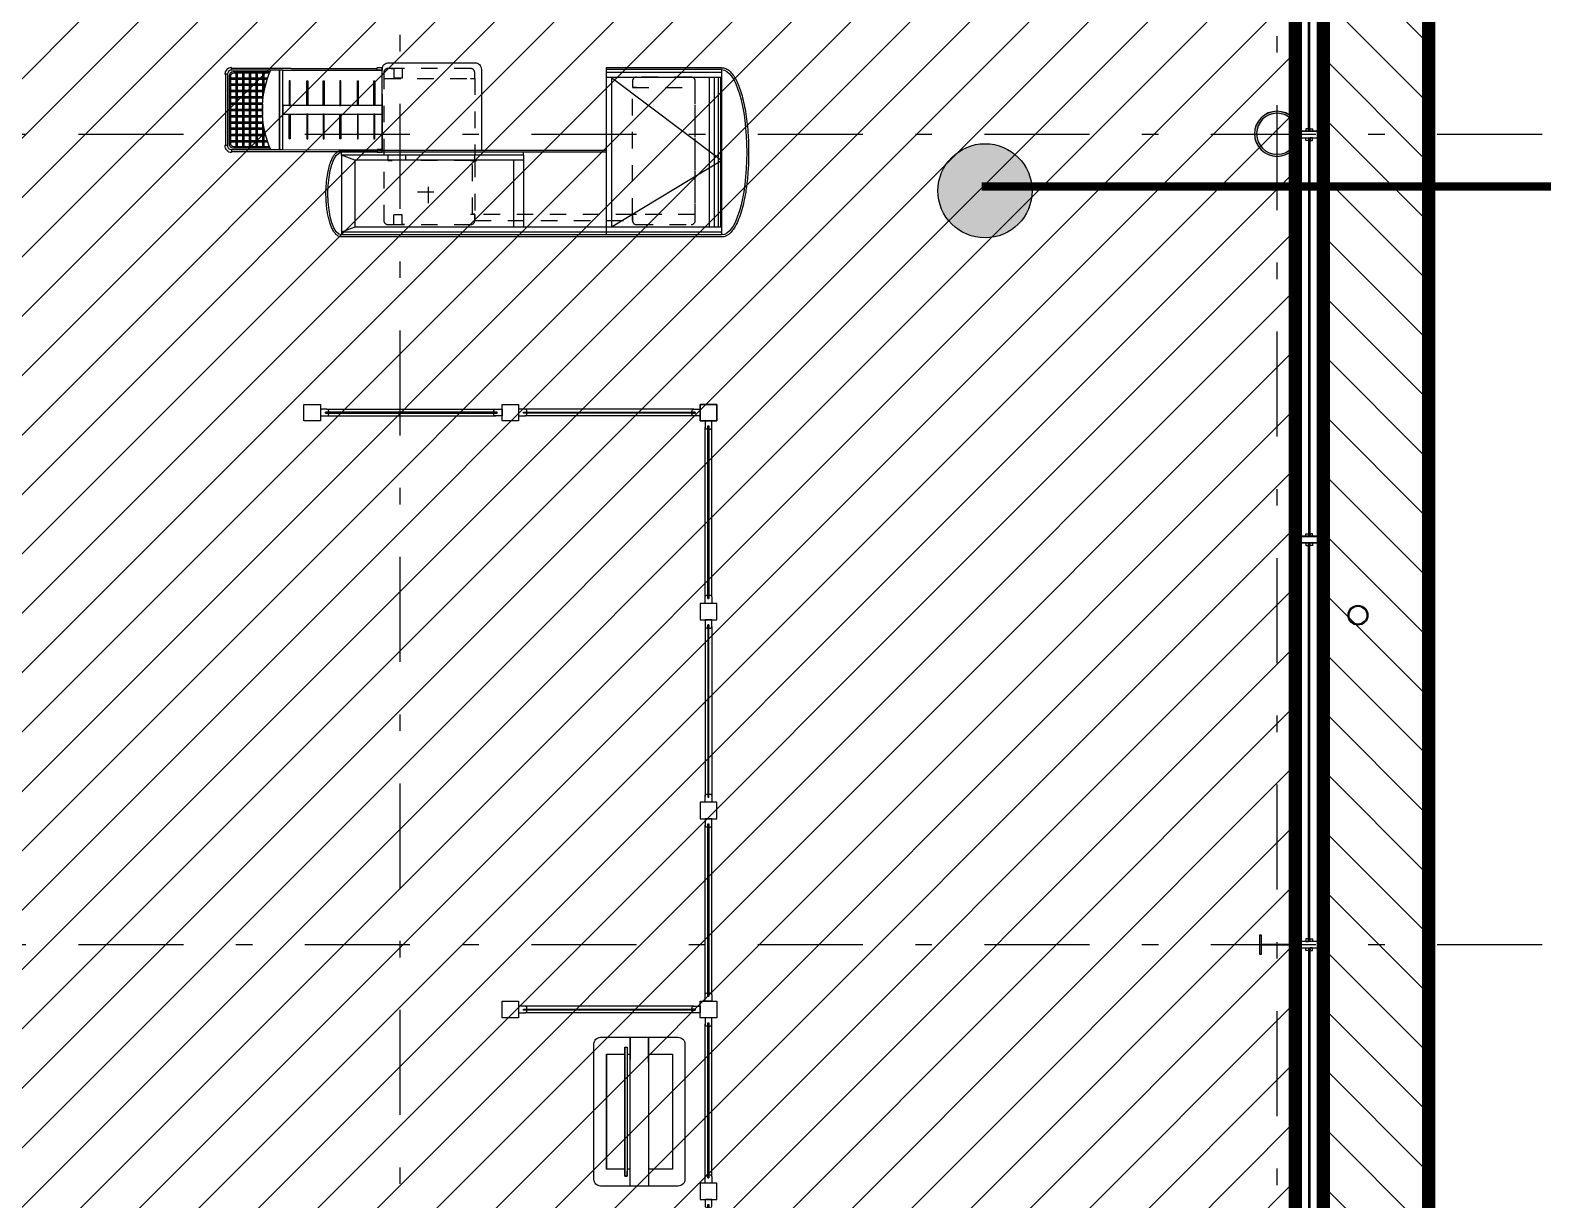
# Model space of a CAD drawing. Header units: millimetres. Extents: x -77 to 207, y -160 to 187.
# Drawn here: x -7.54 to 1.61, y 8.26 to 15.33 of the extents above; entities that cross this region are included whole.
import ezdxf
from ezdxf.xclip import XClip

# ---------------------------------------------------------------- set-up
doc = ezdxf.new("R2010")
doc.units = ezdxf.units.MM
doc.header["$LTSCALE"] = 0.1
for name, pattern in [('X REF - ANELO INST bind$0$X REF - ANELO EXT$0$DASHED', [0.75, 0.5, -0.25]), ('X REF - ANELO INST bind$0$X REF - ANELO$0$ACAD_ISO02W100', [15, 12, -3]), ('X REF - ANELO INST bind$0$X REF - ANELO$0$CENTER', [2, 1.25, -0.25, 0.25, -0.25]), ('X REF - ANELO INST bind$0$X REF - ANELO$0$DASHDOT2', [12.7, 6.35, -3.175, 0, -3.175]), ('X REF - ANELO INST bind$0$X REF - ANELO$0$DASHED', [0.75, 0.5, -0.25])]:
    doc.linetypes.add(name, pattern=pattern)
for name, color, linetype in [('C01 Foil blanco', 30, 'Continuous'), ('C08 CH trapezoidal', 148, 'Continuous'), ('X REF - ANELO INST bind$0$X REF - ANELO EXT$0$MET-COLUMNA METALICA', 7, 'Continuous'), ('X REF - ANELO INST bind$0$X REF - ANELO EXT$0$PROY-MEDIASOMBRA', 8, 'X REF - ANELO INST bind$0$X REF - ANELO EXT$0$DASHED'), ('X REF - ANELO INST bind$0$X REF - ANELO$0$A-VISTAS', 8, 'Continuous'), ('X REF - ANELO INST bind$0$X REF - ANELO$0$C-ALUMINIO', 8, 'Continuous'), ('X REF - ANELO INST bind$0$X REF - ANELO$0$C-METALICA', 8, 'Continuous'), ('X REF - ANELO INST bind$0$X REF - ANELO$0$E-CHECK OUT', 8, 'Continuous'), ('X REF - ANELO INST bind$0$X REF - ANELO$0$E-MOBILIARIO', 8, 'Continuous'), ('X REF - ANELO INST bind$0$X REF - ANELO$0$MET-COLUMNA METALICA', 7, 'Continuous'), ('X REF - ANELO INST bind$0$X REF - ANELO$0$MET-EJE CABRIADAS', 8, 'X REF - ANELO INST bind$0$X REF - ANELO$0$DASHDOT2'), ('X REF - ANELO INST bind$0$X REF - ANELO$0$PROY', 8, 'X REF - ANELO INST bind$0$X REF - ANELO$0$DASHED')]:
    doc.layers.add(name, color=color, linetype=linetype)

# ---------------------------------------------------------------- blocks, each defined once
blk = doc.blocks.new('X REF - ANELO INST bind$0$X REF - ANELO$0$A$C27BA56E8')
at = {"layer": 'X REF - ANELO INST bind$0$X REF - ANELO$0$E-CHECK OUT'}
for p, q in [((0, 162), (0, 2462)), ((12, 162), (12, 2462)), ((30, 2462), (12, 2462)), ((30, 162), (30, 2462)), ((494, 2462), (30, 2462)), ((60, 2382), (30, 2462)), ((60, 162), (60, 2382)), ((464, 2382), (60, 2382)), ((464, 2382), (494, 2462)), ((464, 1362), (464, 2382)), ((494, 1362), (494, 2462)), ((494, 2462), (512, 2462)), ((512, 862), (512, 2462)), ((524, 862), (524, 2462)), ((464, 1422), (60, 1422)), ((494, 1362), (60, 1362)), ((494, 1362), (512, 1362)), ((1024, 862), (12, 862)), ((964, 830), (60, 830)), ((462, 162), (60, 830)), ((964, 830), (462, 162)), ((964, 162), (964, 862)), ((994, 162), (994, 862)), ((1012, 162), (1012, 862)), ((1024, 162), (1024, 862)), ((60, 237), (964, 237)), ((60, 206.1), (964, 206.1)), ((12, 162), (1012, 162)), ((60, 182.5), (964, 182.5)), ((60, 167.7), (964, 167.7))]:
    blk.add_line(p, q, dxfattribs=at)
at = {"layer": 'X REF - ANELO INST bind$0$X REF - ANELO$0$E-CHECK OUT', "linetype": 'X REF - ANELO INST bind$0$X REF - ANELO$0$DASHED', "ltscale": 5}
for p, q in [((75, 2162), (75, 2147)), ((75, 2147), (134, 2147)), ((134, 2097), (134, 2147)), ((960, 2097), (960, 2147)), ((1019, 2147), (960, 2147)), ((1019, 2162), (1019, 2147)), ((75, 2082), (75, 2097)), ((75, 2097), (134, 2097)), ((462, 1682), (462, 2073)), ((462, 2073), (494, 2073)), ((1019, 2097), (960, 2097)), ((1019, 2082), (1019, 2097))]:
    blk.add_line(p, q, dxfattribs=at)
at = {"layer": 'X REF - ANELO INST bind$0$X REF - ANELO$0$E-CHECK OUT', "linetype": 'X REF - ANELO INST bind$0$X REF - ANELO$0$CENTER'}
for p, q in [((203.6, 1935.7), (340.7, 1935.7)), ((272.2, 2004.2), (272.2, 1867.1))]:
    blk.add_line(p, q, dxfattribs=at)
at = {"layer": 'X REF - ANELO INST bind$0$X REF - ANELO$0$E-CHECK OUT', "linetype": 'X REF - ANELO INST bind$0$X REF - ANELO$0$DASHED'}
blk.add_lwpolyline([(959, 1682), (959, 1657), (994, 1657, 0.414214), (1019, 1682), (1019, 2182, 0.414214), (994, 2207), (100, 2207, 0.414214), (75, 2182), (75, 1682, 0.414214), (100, 1657), (135, 1657), (135, 1682)], format="xyb", dxfattribs=at)
at = {"layer": 'X REF - ANELO INST bind$0$X REF - ANELO$0$E-CHECK OUT', "linetype": 'X REF - ANELO INST bind$0$X REF - ANELO$0$DASHED', "ltscale": 5}
for points in [[(959, 1657), (494, 1657), (494, 2205), (959, 2205)], [(135, 703), (135, 1657), (100, 1657), (100, 703)], [(138, 1657), (138, 1670), (461, 1670), (461, 1657)], [(135, 326), (135, 703), (905, 703), (905, 326)]]:
    blk.add_lwpolyline(points, close=True, dxfattribs=at)
at = {"layer": 'X REF - ANELO INST bind$0$X REF - ANELO$0$E-CHECK OUT'}
blk.add_lwpolyline([(1014, 1617), (524, 1617), (524, 2217), (1014, 2217, -0.414214), (1054, 2177), (1054, 1657, -0.414214)], format="xyb", close=True, dxfattribs=at)
at = {"layer": 'X REF - ANELO INST bind$0$X REF - ANELO$0$E-CHECK OUT', "linetype": 'X REF - ANELO INST bind$0$X REF - ANELO$0$DASHED', "ltscale": 5}
blk.add_lwpolyline([(462, 1682), (462, 1657), (494, 1657), (494, 2182), (462, 2182), (462, 2157)], dxfattribs=at)
blk.add_lwpolyline([(135, 678), (135, 703), (100, 703, 0.414214), (75, 678), (75, 348, 0.414214), (100, 323), (942, 323, 0.414214), (967, 348), (967, 678, 0.414214), (942, 703), (907, 703), (907, 678)], format="xyb", dxfattribs=at)
blk.add_circle((461, 1653.5), 3.5, dxfattribs=at)
at = {"layer": 'X REF - ANELO INST bind$0$X REF - ANELO$0$E-CHECK OUT', "extrusion": (0, 0, -1)}
for centre, major_axis, ratio in [((262, 2462), (250, 0), 0.332), ((512, 162), (-500, 0), 0.3)]:
    blk.add_ellipse(centre, major_axis=major_axis, ratio=ratio, start_param=3.141593, end_param=6.283185, dxfattribs=at)
at = {"layer": 'X REF - ANELO INST bind$0$X REF - ANELO$0$E-CHECK OUT'}
for points, knots in [([(0, 2462), (0, 2464.8), (0.3, 2467.6), (1.5, 2473.1), (2.3, 2475.8), (4.6, 2481), (5.9, 2483.6), (9.1, 2488.4), (10.9, 2490.8), (14.9, 2495.3), (17, 2497.5), (24.2, 2504), (29.8, 2508.1), (42.4, 2515.7), (49.4, 2519.4), (64.7, 2526.1), (73, 2529.3), (90.8, 2535.2), (100.3, 2537.9), (120.2, 2542.8), (130.7, 2545), (152.4, 2548.9), (163.7, 2550.5), (192.4, 2554), (210.1, 2555.4), (245.9, 2557), (264.1, 2557.2), (300.2, 2556.3), (318.1, 2555.1), (352.9, 2551.7), (369.7, 2549.3), (399, 2543.9), (411.7, 2541), (435.5, 2534.6), (446.6, 2530.9), (465.1, 2523.7), (472.9, 2520.2), (487, 2512.7), (493.3, 2508.7), (502.8, 2501.4), (506.3, 2498.2), (512.5, 2491.6), (515.3, 2488.1), (519, 2481.8), (520.4, 2479), (522.4, 2473.4), (523.2, 2470.5), (523.9, 2465.7), (524, 2463.9), (524, 2462)], [3.141593, 3.141593, 3.141593, 3.141593, 3.212242, 3.212242, 3.282891, 3.282891, 3.35354, 3.35354, 3.42419, 3.42419, 3.494839, 3.494839, 3.639748, 3.639748, 3.784657, 3.784657, 3.929565, 3.929565, 4.074474, 4.074474, 4.219383, 4.219383, 4.364292, 4.364292, 4.57813, 4.57813, 4.791967, 4.791967, 5.005805, 5.005805, 5.219642, 5.219642, 5.398692, 5.398692, 5.577742, 5.577742, 5.726636, 5.726636, 5.87553, 5.87553, 5.981052, 5.981052, 6.086575, 6.086575, 6.161424, 6.161424, 6.236273, 6.236273, 6.283185, 6.283185, 6.283185, 6.283185]), ([(1024, 162), (1024, 157.9), (1023.6, 153.8), (1021.8, 145.7), (1020.5, 141.7), (1017.1, 133.9), (1015, 130.1), (1010.1, 122.7), (1007.3, 119), (1001.1, 112), (997.6, 108.6), (986.1, 98.3), (977, 91.7), (956.2, 79), (944.5, 73), (918.8, 61.6), (904.8, 56.1), (874.6, 45.9), (858.4, 41.1), (824, 32.3), (805.9, 28.2), (768.1, 20.8), (748.4, 17.5), (707.7, 11.7), (686.7, 9.2), (643.9, 5.1), (622, 3.5), (568.3, 0.6), (536.2, -0.1), (472, 0.2), (440, 1.2), (377.2, 5.2), (346.4, 8.1), (287.2, 15.5), (258.7, 20.1), (210.9, 29.7), (190.9, 34.4), (153.3, 44.7), (135.8, 50.3), (103.5, 62.2), (88.8, 68.5), (64.9, 80.7), (55.3, 86.4), (38.1, 98.2), (30.6, 104.4), (19.9, 115.1), (16.1, 119.6), (9.6, 128.9), (6.9, 133.6), (3.3, 142.4), (2, 146.4), (0.4, 154.2), (0, 158.1), (0, 162)], [3.141593, 3.141593, 3.141593, 3.141593, 3.206527, 3.206527, 3.271462, 3.271462, 3.336397, 3.336397, 3.401332, 3.401332, 3.466266, 3.466266, 3.600113, 3.600113, 3.733959, 3.733959, 3.867805, 3.867805, 4.001651, 4.001651, 4.135497, 4.135497, 4.269343, 4.269343, 4.40319, 4.40319, 4.537036, 4.537036, 4.728104, 4.728104, 4.919173, 4.919173, 5.110242, 5.110242, 5.301311, 5.301311, 5.451344, 5.451344, 5.601378, 5.601378, 5.751412, 5.751412, 5.872815, 5.872815, 5.994219, 5.994219, 6.075923, 6.075923, 6.157627, 6.157627, 6.221753, 6.221753, 6.283185, 6.283185, 6.283185, 6.283185])]:
    blk.add_open_spline(points, degree=3, knots=knots, dxfattribs=at)
blk = doc.blocks.new('X REF - ANELO INST bind$0$X REF - ANELO$0$A$C625D75F2')
at = {"layer": 'X REF - ANELO INST bind$0$X REF - ANELO$0$E-CHECK OUT'}
for p, q in [((0.041, 0.9365), (0.041, 0.9525)), ((0.471, 0.9475), (0.041, 0.9475)), ((0.471, 0.9365), (0.041, 0.9365)), ((0.461, 0.9265), (0.051, 0.9265)), ((0.458, 0.9185), (0.054, 0.9185)), ((0.0625, 0.9185), (0.0625, 0.6945)), ((0.0705, 0.9185), (0.0705, 0.6972)), ((0.1005, 0.9185), (0.1005, 0.706)), ((0.1085, 0.9185), (0.1085, 0.7081)), ((0.1385, 0.9185), (0.1385, 0.7149)), ((0.1465, 0.9185), (0.1465, 0.7164)), ((0.1765, 0.9185), (0.1765, 0.7212)), ((0.1845, 0.9185), (0.1845, 0.7222)), ((0.2145, 0.9185), (0.2145, 0.7251)), ((0.2225, 0.9185), (0.2225, 0.7256)), ((0.2525, 0.9185), (0.2525, 0.7265)), ((0.2605, 0.9185), (0.2605, 0.7265)), ((0.2905, 0.9185), (0.2905, 0.7255)), ((0.2985, 0.9185), (0.2985, 0.725)), ((0.3285, 0.9185), (0.3285, 0.7221)), ((0.3365, 0.9185), (0.3365, 0.7211)), ((0.3665, 0.9185), (0.3665, 0.7163)), ((0.3745, 0.9185), (0.3745, 0.7147)), ((0.4045, 0.9185), (0.4045, 0.7079)), ((0.4125, 0.9185), (0.4125, 0.7058)), ((0.4425, 0.9185), (0.4425, 0.6968)), ((0.4505, 0.9185), (0.4505, 0.6942)), ((0.4505, 0.9185), (0.4505, 0.6942)), ((0.4505, 0.9185), (0.4505, 0.6942)), ((0.471, 0.9365), (0.471, 0.9525)), ((0.016, 0.9115), (0, 0.9115)), ((0.005, 0.9115), (0.005, 0.5504)), ((0.016, 0.9115), (0.016, 0.6765)), ((0.026, 0.9015), (0.026, 0.6807)), ((0.034, 0.8985), (0.034, 0.684)), ((0.0625, 0.8862), (0.034, 0.8862)), ((0.0625, 0.8782), (0.034, 0.8782)), ((0.0625, 0.8459), (0.034, 0.8459)), ((0.0625, 0.8379), (0.034, 0.8379)), ((0.1005, 0.8862), (0.0705, 0.8862)), ((0.1005, 0.8782), (0.0705, 0.8782)), ((0.1005, 0.8459), (0.0705, 0.8459)), ((0.1005, 0.8379), (0.0705, 0.8379)), ((0.1385, 0.8862), (0.1085, 0.8862)), ((0.1385, 0.8782), (0.1085, 0.8782)), ((0.1385, 0.8459), (0.1085, 0.8459)), ((0.1385, 0.8379), (0.1085, 0.8379)), ((0.1765, 0.8862), (0.1465, 0.8862)), ((0.1765, 0.8782), (0.1465, 0.8782)), ((0.1765, 0.8459), (0.1465, 0.8459)), ((0.1765, 0.8379), (0.1465, 0.8379)), ((0.2145, 0.8862), (0.1845, 0.8862)), ((0.2145, 0.8782), (0.1845, 0.8782)), ((0.2145, 0.8459), (0.1845, 0.8459)), ((0.2145, 0.8379), (0.1845, 0.8379)), ((0.2525, 0.8862), (0.2225, 0.8862)), ((0.2525, 0.8782), (0.2225, 0.8782)), ((0.2525, 0.8459), (0.2225, 0.8459)), ((0.2525, 0.8379), (0.2225, 0.8379)), ((0.2905, 0.8862), (0.2605, 0.8862)), ((0.2905, 0.8782), (0.2605, 0.8782)), ((0.2905, 0.8459), (0.2605, 0.8459)), ((0.2905, 0.8379), (0.2605, 0.8379)), ((0.3285, 0.8862), (0.2985, 0.8862)), ((0.3285, 0.8782), (0.2985, 0.8782)), ((0.3285, 0.8459), (0.2985, 0.8459)), ((0.3285, 0.8379), (0.2985, 0.8379)), ((0.3665, 0.8862), (0.3365, 0.8862)), ((0.3665, 0.8782), (0.3365, 0.8782)), ((0.3665, 0.8459), (0.3365, 0.8459)), ((0.3665, 0.8379), (0.3365, 0.8379)), ((0.4045, 0.8862), (0.3745, 0.8862)), ((0.4045, 0.8782), (0.3745, 0.8782)), ((0.4045, 0.8459), (0.3745, 0.8459)), ((0.4045, 0.8379), (0.3745, 0.8379)), ((0.4425, 0.8862), (0.4125, 0.8862)), ((0.4425, 0.8782), (0.4125, 0.8782)), ((0.4425, 0.8459), (0.4125, 0.8459)), ((0.4425, 0.8379), (0.4125, 0.8379)), ((0.478, 0.8862), (0.4505, 0.8862)), ((0.478, 0.8782), (0.4505, 0.8782)), ((0.478, 0.8459), (0.4505, 0.8459)), ((0.478, 0.8379), (0.4505, 0.8379)), ((0.478, 0.684), (0.478, 0.8985)), ((0.486, 0.6807), (0.486, 0.9015)), ((0.496, 0.6765), (0.496, 0.9115)), ((0.496, 0.9115), (0.512, 0.9115)), ((0.507, 0.5504), (0.507, 0.9115)), ((0.0625, 0.8056), (0.034, 0.8056)), ((0.0625, 0.7976), (0.034, 0.7976)), ((0.0625, 0.7654), (0.034, 0.7654)), ((0.0625, 0.7574), (0.034, 0.7574)), ((0.1005, 0.8056), (0.0705, 0.8056)), ((0.1005, 0.7976), (0.0705, 0.7976)), ((0.1005, 0.7654), (0.0705, 0.7654)), ((0.1005, 0.7574), (0.0705, 0.7574)), ((0.1385, 0.8056), (0.1085, 0.8056)), ((0.1385, 0.7976), (0.1085, 0.7976)), ((0.1385, 0.7654), (0.1085, 0.7654)), ((0.1385, 0.7574), (0.1085, 0.7574)), ((0.1765, 0.8056), (0.1465, 0.8056)), ((0.1765, 0.7976), (0.1465, 0.7976)), ((0.1765, 0.7654), (0.1465, 0.7654)), ((0.1765, 0.7574), (0.1465, 0.7574)), ((0.2145, 0.8056), (0.1845, 0.8056)), ((0.2145, 0.7976), (0.1845, 0.7976)), ((0.2145, 0.7654), (0.1845, 0.7654)), ((0.2145, 0.7574), (0.1845, 0.7574)), ((0.2525, 0.8056), (0.2225, 0.8056)), ((0.2525, 0.7976), (0.2225, 0.7976)), ((0.2525, 0.7654), (0.2225, 0.7654)), ((0.2525, 0.7574), (0.2225, 0.7574)), ((0.2905, 0.8056), (0.2605, 0.8056)), ((0.2905, 0.7976), (0.2605, 0.7976)), ((0.2905, 0.7654), (0.2605, 0.7654)), ((0.2905, 0.7574), (0.2605, 0.7574)), ((0.3285, 0.8056), (0.2985, 0.8056)), ((0.3285, 0.7976), (0.2985, 0.7976)), ((0.3285, 0.7654), (0.2985, 0.7654)), ((0.3285, 0.7574), (0.2985, 0.7574)), ((0.3665, 0.8056), (0.3365, 0.8056)), ((0.3665, 0.7976), (0.3365, 0.7976)), ((0.3665, 0.7654), (0.3365, 0.7654)), ((0.3665, 0.7574), (0.3365, 0.7574)), ((0.4045, 0.8056), (0.3745, 0.8056)), ((0.4045, 0.7976), (0.3745, 0.7976)), ((0.4045, 0.7654), (0.3745, 0.7654)), ((0.4045, 0.7574), (0.3745, 0.7574)), ((0.4425, 0.8056), (0.4125, 0.8056)), ((0.4425, 0.7976), (0.4125, 0.7976)), ((0.4425, 0.7654), (0.4125, 0.7654)), ((0.4425, 0.7574), (0.4125, 0.7574)), ((0.478, 0.8056), (0.4505, 0.8056)), ((0.478, 0.7976), (0.4505, 0.7976)), ((0.478, 0.7654), (0.4505, 0.7654)), ((0.478, 0.7574), (0.4505, 0.7574)), ((0.016, 0.6765), (0.016, 0.6005)), ((0.0625, 0.7251), (0.034, 0.7251)), ((0.0625, 0.7171), (0.034, 0.7171)), ((0.036, 0.6848), (0.034, 0.6848)), ((0.1005, 0.7251), (0.0705, 0.7251)), ((0.1005, 0.7171), (0.0705, 0.7171)), ((0.1385, 0.7251), (0.1085, 0.7251)), ((0.1385, 0.7171), (0.1085, 0.7171)), ((0.1765, 0.7251), (0.1465, 0.7251)), ((0.2145, 0.7251), (0.1845, 0.7251)), ((0.2525, 0.7251), (0.2225, 0.7251)), ((0.2905, 0.7251), (0.2605, 0.7251)), ((0.3285, 0.7251), (0.2985, 0.7251)), ((0.3665, 0.7251), (0.3365, 0.7251)), ((0.3665, 0.7171), (0.362, 0.7171)), ((0.4045, 0.7251), (0.3745, 0.7251)), ((0.4045, 0.7171), (0.3745, 0.7171)), ((0.4425, 0.7251), (0.4125, 0.7251)), ((0.4425, 0.7171), (0.4125, 0.7171)), ((0.478, 0.7251), (0.4505, 0.7251)), ((0.478, 0.7171), (0.4505, 0.7171)), ((0.478, 0.6848), (0.476, 0.6848)), ((0.496, 0.6005), (0.496, 0.6765)), ((0.005, 0.5504), (0.005, 0.03)), ((0.016, 0.6005), (0.015, 0.03)), ((0.016, 0.6205), (0.496, 0.6205)), ((0.496, 0.6205), (0.016, 0.6205)), ((0.016, 0.6005), (0.496, 0.6005)), ((0.016, 0.6005), (0.496, 0.6005)), ((0.496, 0.6005), (0.496, 0.0005)), ((0.507, 0.5504), (0.507, 0.0305)), ((0.016, 0.0005), (0.496, 0.0005)), ((0.016, 0.0005), (0.496, 0.0005)), ((0.016, 0.0005), (0.496, 0.0005)), ((0.016, 0.0005), (0.496, 0.0005))]:
    blk.add_line(p, q, dxfattribs=at)
at = {"layer": 'X REF - ANELO INST bind$0$X REF - ANELO$0$E-CHECK OUT', "linetype": 'Continuous'}
blk.add_line((0.35, 0.0005), (0.016, 0.0005), dxfattribs=at)
at = {"layer": 'X REF - ANELO INST bind$0$X REF - ANELO$0$E-CHECK OUT'}
for points in [[(0.23, 0.5625), (0.23, 0.5565), (0.08, 0.5565), (0.08, 0.5625)], [(0.282, 0.0005), (0.282, 0.6005), (0.23, 0.6005), (0.23, 0.0005)], [(0.282, 0.5625), (0.282, 0.5565), (0.432, 0.5565), (0.432, 0.5625)], [(0.23, 0.4505), (0.23, 0.4565), (0.08, 0.4565), (0.08, 0.4505)], [(0.282, 0.4505), (0.282, 0.4565), (0.432, 0.4565), (0.432, 0.4505)], [(0.23, 0.3505), (0.23, 0.3565), (0.08, 0.3565), (0.08, 0.3505)], [(0.282, 0.3505), (0.282, 0.3565), (0.432, 0.3565), (0.432, 0.3505)], [(0.23, 0.2565), (0.23, 0.2505), (0.08, 0.2505), (0.08, 0.2565)], [(0.282, 0.2565), (0.282, 0.2505), (0.432, 0.2505), (0.432, 0.2565)], [(0.23, 0.1445), (0.23, 0.1505), (0.08, 0.1505), (0.08, 0.1445)], [(0.282, 0.1445), (0.282, 0.1505), (0.432, 0.1505), (0.432, 0.1445)], [(0, 0), (0.016, 0), (0.016, 0.03), (0, 0.03)], [(0.23, 0.0445), (0.23, 0.0505), (0.08, 0.0505), (0.08, 0.0445)], [(0.23, 0.0445), (0.23, 0.0505), (0.08, 0.0505), (0.08, 0.0445)], [(0.282, 0.0445), (0.282, 0.0505), (0.432, 0.0505), (0.432, 0.0445)], [(0.282, 0.0445), (0.282, 0.0505), (0.432, 0.0505), (0.432, 0.0445)], [(0.5121, 0.0005), (0.4961, 0.0005), (0.4961, 0.0305), (0.5121, 0.0305)]]:
    blk.add_lwpolyline(points, close=True, dxfattribs=at)
for centre, radius, start, end in [((0.041, 0.9115), 0.041, 90, 180), ((0.041, 0.9115), 0.025, 90, 180), ((0.051, 0.9015), 0.025, 90, 180), ((0.054, 0.8985), 0.02, 90, 180), ((0.458, 0.8985), 0.02, 0, 90), ((0.461, 0.9015), 0.025, 0, 90), ((0.471, 0.9115), 0.041, 0, 90), ((0.471, 0.9115), 0.025, 0, 90), ((0.256, 0.1255), 0.601, 66.46342, 113.53658)]:
    blk.add_arc(centre, radius, start, end, dxfattribs=at)
blk = doc.blocks.new('X REF - ANELO INST bind$0$X REF - ANELO$0$Comunicacion')
at = {"layer": 'X REF - ANELO INST bind$0$X REF - ANELO$0$E-MOBILIARIO'}
for p, q in [((1457.5655, 2705.7638), (1458.2595, 2705.7638)), ((1457.6125, 2705.6188), (1457.4625, 2705.6188)), ((1457.4625, 2705.5088), (1457.5975, 2705.5088)), ((1458.2675, 2705.4898), (1458.3025, 2705.4898)), ((1457.5775, 2705.3638), (1457.5655, 2705.3638)), ((1457.5655, 2705.3638), (1458.2595, 2705.3638))]:
    blk.add_line(p, q, dxfattribs=at)
at = {"layer": 'X REF - ANELO INST bind$0$X REF - ANELO$0$E-MOBILIARIO', "linetype": 'X REF - ANELO INST bind$0$X REF - ANELO$0$ACAD_ISO02W100'}
for p, q in [((1457.6125, 2705.4898), (1458.2125, 2705.4898)), ((1457.6125, 2705.4748), (1458.2125, 2705.4748))]:
    blk.add_line(p, q, dxfattribs=at)
at = {"layer": 'X REF - ANELO INST bind$0$X REF - ANELO$0$E-MOBILIARIO'}
blk.add_lwpolyline([(1457.5025, 2705.8388), (1458.3225, 2705.8388, -0.414214), (1458.3625, 2705.7988), (1458.3625, 2705.3288, -0.414214), (1458.3225, 2705.2888), (1457.5025, 2705.2888, -0.414214), (1457.4625, 2705.3288), (1457.4625, 2705.7988, -0.414214)], format="xyb", close=True, dxfattribs=at)
for points in [[(1457.5655, 2705.6188), (1457.5655, 2705.7638), (1458.2595, 2705.7638), (1458.2595, 2705.6188)], [(1457.5655, 2705.4898), (1457.5655, 2705.5088)], [(1458.2595, 2705.5088), (1458.2595, 2705.4898)], [(1457.5225, 2705.4748), (1457.5225, 2705.4748), (1457.5225, 2705.4898), (1457.5575, 2705.4898)], [(1457.5225, 2705.4748), (1457.6125, 2705.4748)], [(1458.2595, 2705.4748), (1458.2595, 2705.3638), (1457.5655, 2705.3638), (1457.5655, 2705.4748)], [(1458.2125, 2705.4748), (1458.3025, 2705.4748), (1458.3025, 2705.4898), (1458.2725, 2705.4898)]]:
    blk.add_lwpolyline(points, dxfattribs=at)
for points in [[(1457.4625, 2705.6188), (1458.3625, 2705.6188), (1458.3625, 2705.5088), (1457.4625, 2705.5088)], [(1457.5225, 2705.4898), (1458.3025, 2705.4898), (1458.3025, 2705.4748), (1457.5225, 2705.4748)]]:
    blk.add_lwpolyline(points, close=True, dxfattribs=at)
blk = doc.blocks.new('X REF - ANELO INST bind$0$X REF - ANELO$0$COL MET 20')
at = {"layer": 'X REF - ANELO INST bind$0$X REF - ANELO$0$MET-COLUMNA METALICA'}
blk.add_hatch(color=256, dxfattribs=at).paths.add_polyline_path([(-0.0971, -0.0036, -0.414214), (-0.0935, 0), (0.0935, 0, -0.414214), (0.0971, -0.0036), (0.0971, -0.0568), (0.1045, -0.0568), (0.1045, 0.0615), (0.0971, 0.0615), (0.0971, 0.0083, -0.414214), (0.0935, 0.0047), (-0.0935, 0.0047, -0.414214), (-0.0971, 0.0083), (-0.0971, 0.0615), (-0.1045, 0.0615), (-0.1045, -0.0568), (-0.0971, -0.0568)])
blk.add_lwpolyline([(-0.0971, -0.0568), (-0.1045, -0.0568), (-0.1045, 0.0615), (-0.0971, 0.0615), (-0.0971, 0.0083, 0.414214), (-0.0935, 0.0047), (0.0935, 0.0047, 0.414214), (0.0971, 0.0083), (0.0971, 0.0615), (0.1045, 0.0615), (0.1045, -0.0568), (0.0971, -0.0568), (0.0971, -0.0036, 0.414214), (0.0935, 0), (-0.0935, 0, 0.414214), (-0.0971, -0.0036)], format="xyb", close=True, dxfattribs=at)
blk = doc.blocks.new('X REF - ANELO INST bind$0$X REF - ANELO$0$CMET REDONDA')
at = {"layer": 'X REF - ANELO INST bind$0$X REF - ANELO$0$MET-COLUMNA METALICA'}
h = blk.add_hatch(color=256, dxfattribs=at)
h.paths.add_polyline_path([(0, 0.1241), (0, 0.1366, -0.414214), (0.1365, 0.0001), (0.124, 0.0001, 0.414214)])
h.paths.add_polyline_path([(0, -0.1364), (0, -0.1239, 0.414214), (0.124, 0.0001), (0.1365, 0.0001, -0.414214)])
h.paths.add_polyline_path([(0, -0.1239), (0, -0.1364, -0.414214), (-0.1365, 0.0001), (-0.124, 0.0001, 0.414214)])
h.paths.add_polyline_path([(0, 0.1366), (0, 0.1241, 0.414214), (-0.124, 0.0001), (-0.1365, 0.0001, -0.414214)])
h = blk.add_hatch(color=256, dxfattribs=at)
h.paths.add_polyline_path([(0, 0.124), (0, 0.1365, -0.414214), (0.1365, 0), (0.124, 0, 0.414214)])
h.paths.add_polyline_path([(0, -0.1365), (0, -0.124, 0.414214), (0.124, 0), (0.1365, 0, -0.414214)])
h.paths.add_polyline_path([(0, -0.124), (0, -0.1365, -0.414214), (-0.1365, 0), (-0.124, 0, 0.414214)])
h.paths.add_polyline_path([(0, 0.1365), (0, 0.124, 0.414214), (-0.124, 0), (-0.1365, 0, -0.414214)])
for centre, radius in [((0, 0.0001), 0.1365), ((0, 0), 0.1365), ((0, 0.0001), 0.124), ((0, 0), 0.124)]:
    blk.add_circle(centre, radius, dxfattribs=at)
blk = doc.blocks.new('X REF - ANELO INST bind$0$X REF - ANELO EXT')
at = {"layer": 'X REF - ANELO INST bind$0$X REF - ANELO EXT$0$MET-COLUMNA METALICA'}
for radius in [0.06, 0.054]:
    blk.add_circle((0.4894, 11.7926), radius, dxfattribs=at)
at = {"layer": 'X REF - ANELO INST bind$0$X REF - ANELO EXT$0$PROY-MEDIASOMBRA', "ltscale": 10}
blk.add_lwpolyline([(0.2793, 16.8873), (0.2792, -0.629), (5.2791, -0.629), (5.2792, 16.8873), (0.2793, 16.8873)], dxfattribs=at)
blk = doc.blocks.new('X REF - ANELO INST bind$0$X REF - ANELO')
at = {"layer": 'X REF - ANELO INST bind$0$X REF - ANELO$0$A-VISTAS'}
for p, q in [((0.1114, 17.1705, 0.0039), (0.1104, 4.8148)), ((0.2803, 17.1705, 0.0039), (0.2793, -0.0852))]:
    blk.add_line(p, q, dxfattribs=at)
at = {"layer": 'X REF - ANELO INST bind$0$X REF - ANELO$0$C-ALUMINIO', "color": 8}
for p, q in [((-5.749, 12.9981), (-4.7261, 12.9981)), ((-5.7473, 13.0381), (-4.728, 13.0381)), ((-3.5275, 12.9981), (-4.5504, 12.9981)), ((-3.5292, 13.0381), (-4.5485, 13.0381)), ((-3.4596, 11.9022), (-3.4596, 12.9303)), ((-3.4196, 11.9039), (-3.4196, 12.9284)), ((-3.4596, 11.7265), (-3.4596, 10.6989)), ((-3.4196, 11.7248), (-3.4196, 10.7008)), ((-3.4596, 9.4956), (-3.4596, 10.5232)), ((-3.4196, 9.4973), (-3.4196, 10.5213)), ((-3.5292, 9.4277), (-4.5485, 9.4277)), ((-3.5275, 9.3877), (-4.5504, 9.3877)), ((-3.4596, 8.3963), (-3.4596, 9.3199)), ((-3.4196, 8.398), (-3.4196, 9.318))]:
    blk.add_line(p, q, dxfattribs=at)
at = {"layer": 'X REF - ANELO INST bind$0$X REF - ANELO$0$C-ALUMINIO'}
for points in [[(-5.7868, 12.9681), (-5.8868, 12.9681), (-5.8868, 13.0681), (-5.7868, 13.0681)], [(-5.7565, 13.0151), (-4.7186, 13.0151), (-4.7186, 13.0211), (-5.7565, 13.0211)], [(-4.5882, 12.9681), (-4.6882, 12.9681), (-4.6882, 13.0681), (-4.5882, 13.0681)], [(-3.5199, 13.0151), (-4.5579, 13.0151), (-4.5579, 13.0211), (-3.5199, 13.0211)], [(-3.3896, 12.9681), (-3.4896, 12.9681), (-3.4896, 13.0681), (-3.3896, 13.0681)], [(-3.3896, 13.0681), (-3.4896, 13.0681), (-3.4896, 12.9681), (-3.3896, 12.9681)], [(-3.4426, 11.8947), (-3.4426, 12.9378), (-3.4366, 12.9378), (-3.4366, 11.8947)], [(-3.4896, 11.8643), (-3.4896, 11.7643), (-3.3896, 11.7643), (-3.3896, 11.8643)], [(-3.4426, 11.734), (-3.4426, 10.6914), (-3.4366, 10.6914), (-3.4366, 11.734)], [(-3.3896, 10.661), (-3.4896, 10.661), (-3.4896, 10.561), (-3.3896, 10.561)], [(-3.4426, 9.4881), (-3.4426, 10.5307), (-3.4366, 10.5307), (-3.4366, 9.4881)], [(-4.5882, 9.3577), (-4.6882, 9.3577), (-4.6882, 9.4577), (-4.5882, 9.4577)], [(-4.5882, 9.3577), (-4.6882, 9.3577), (-4.6882, 9.4577), (-4.5882, 9.4577)], [(-3.3896, 9.3577), (-3.4896, 9.3577), (-3.4896, 9.4577), (-3.3896, 9.4577)], [(-3.4896, 9.3577), (-3.4896, 9.4577), (-3.3896, 9.4577), (-3.3896, 9.3577)], [(-3.5199, 9.4047), (-4.5579, 9.4047), (-4.5579, 9.4107), (-3.5199, 9.4107)], [(-3.4426, 8.3888), (-3.4426, 9.3274), (-3.4366, 9.3274), (-3.4366, 8.3888)], [(-3.4896, 8.3584), (-3.4896, 8.2584), (-3.3896, 8.2584), (-3.3896, 8.3584)]]:
    blk.add_lwpolyline(points, close=True, dxfattribs=at)
for points in [[(-5.7868, 12.9981), (-5.749, 12.9981, 0.398972), (-5.7368, 13.0097), (-5.7368, 13.0151), (-5.7565, 13.0151), (-5.7565, 13.0211), (-5.7368, 13.0211), (-5.7368, 13.0277, 0.418366), (-5.7473, 13.0381), (-5.7868, 13.0381), (-5.7868, 12.9981)], [(-4.6882, 12.9981), (-4.7261, 12.9981, -0.398972), (-4.7382, 13.0097), (-4.7382, 13.0151), (-4.7186, 13.0151), (-4.7186, 13.0211), (-4.7382, 13.0211), (-4.7382, 13.0277, -0.418366), (-4.7278, 13.0381), (-4.6882, 13.0381), (-4.6882, 12.9981)], [(-4.5882, 12.9981), (-4.5504, 12.9981, 0.398972), (-4.5382, 13.0097), (-4.5382, 13.0151), (-4.5579, 13.0151), (-4.5579, 13.0211), (-4.5382, 13.0211), (-4.5382, 13.0277, 0.418366), (-4.5487, 13.0381), (-4.5882, 13.0381), (-4.5882, 12.9981)], [(-3.4896, 12.9981), (-3.5275, 12.9981, -0.398972), (-3.5396, 13.0097), (-3.5396, 13.0151), (-3.5199, 13.0151), (-3.5199, 13.0211), (-3.5396, 13.0211), (-3.5396, 13.0277, -0.418366), (-3.5292, 13.0381), (-3.4896, 13.0381), (-3.4896, 12.9981)], [(-3.4596, 12.9681), (-3.4596, 12.9303, 0.398972), (-3.4481, 12.9181), (-3.4426, 12.9181), (-3.4426, 12.9378), (-3.4366, 12.9378), (-3.4366, 12.9181), (-3.43, 12.9181, 0.418366), (-3.4196, 12.9286), (-3.4196, 12.9681), (-3.4596, 12.9681)], [(-3.4596, 11.8643), (-3.4596, 11.9022, -0.398972), (-3.4481, 11.9143), (-3.4426, 11.9143), (-3.4426, 11.8947), (-3.4366, 11.8947), (-3.4366, 11.9143), (-3.43, 11.9143, -0.418366), (-3.4196, 11.9039), (-3.4196, 11.8643), (-3.4596, 11.8643)], [(-3.4596, 11.7643), (-3.4596, 11.7265, 0.398972), (-3.4481, 11.7143), (-3.4426, 11.7143), (-3.4426, 11.734), (-3.4366, 11.734), (-3.4366, 11.7143), (-3.43, 11.7143, 0.418366), (-3.4196, 11.7248), (-3.4196, 11.7643), (-3.4596, 11.7643)], [(-3.4596, 10.661), (-3.4596, 10.6989, -0.398972), (-3.4481, 10.711), (-3.4426, 10.711), (-3.4426, 10.6914), (-3.4366, 10.6914), (-3.4366, 10.711), (-3.43, 10.711, -0.418366), (-3.4196, 10.7006), (-3.4196, 10.661), (-3.4596, 10.661)], [(-3.4596, 10.561), (-3.4596, 10.5232, 0.398972), (-3.4481, 10.511), (-3.4426, 10.511), (-3.4426, 10.5307), (-3.4366, 10.5307), (-3.4366, 10.511), (-3.43, 10.511, 0.418366), (-3.4196, 10.5215), (-3.4196, 10.561), (-3.4596, 10.561)], [(-4.5882, 9.3877), (-4.5504, 9.3877, 0.398972), (-4.5382, 9.3993), (-4.5382, 9.4047), (-4.5579, 9.4047), (-4.5579, 9.4107), (-4.5382, 9.4107), (-4.5382, 9.4173, 0.418366), (-4.5487, 9.4277), (-4.5882, 9.4277), (-4.5882, 9.3877)], [(-3.4896, 9.3877), (-3.5275, 9.3877, -0.398972), (-3.5396, 9.3993), (-3.5396, 9.4047), (-3.5199, 9.4047), (-3.5199, 9.4107), (-3.5396, 9.4107), (-3.5396, 9.4173, -0.418366), (-3.5292, 9.4277), (-3.4896, 9.4277), (-3.4896, 9.3877)], [(-3.4596, 9.4577), (-3.4596, 9.4956, -0.398972), (-3.4481, 9.5077), (-3.4426, 9.5077), (-3.4426, 9.4881), (-3.4366, 9.4881), (-3.4366, 9.5077), (-3.43, 9.5077, -0.418366), (-3.4196, 9.4973), (-3.4196, 9.4577), (-3.4596, 9.4577)], [(-3.4596, 9.3577), (-3.4596, 9.3199, 0.398972), (-3.4481, 9.3077), (-3.4426, 9.3077), (-3.4426, 9.3274), (-3.4366, 9.3274), (-3.4366, 9.3077), (-3.43, 9.3077, 0.418366), (-3.4196, 9.3182), (-3.4196, 9.3577), (-3.4596, 9.3577)], [(-3.4596, 8.3584), (-3.4596, 8.3963, -0.398972), (-3.4481, 8.4084), (-3.4426, 8.4084), (-3.4426, 8.3888), (-3.4366, 8.3888), (-3.4366, 8.4084), (-3.43, 8.4084, -0.418366), (-3.4196, 8.398), (-3.4196, 8.3584), (-3.4596, 8.3584)], [(-3.4596, 8.2584), (-3.4596, 8.2206, 0.398972), (-3.4481, 8.2084), (-3.4426, 8.2084), (-3.4426, 8.2281), (-3.4366, 8.2281), (-3.4366, 8.2084), (-3.43, 8.2084, 0.418366), (-3.4196, 8.2189), (-3.4196, 8.2584), (-3.4596, 8.2584)]]:
    blk.add_lwpolyline(points, format="xyb", dxfattribs=at)
at = {"layer": 'X REF - ANELO INST bind$0$X REF - ANELO$0$C-METALICA'}
for p, q in [((0.1343, 14.7199), (0.1353, 17.1289, 0.0039)), ((0.1903, 14.7199), (0.1913, 17.1289, 0.0039)), ((0.1983, 14.7199), (0.1993, 17.1289, 0.0039)), ((0.2553, 17.1289, 0.0039), (0.2543, 14.7199)), ((0.1343, 14.6896), (0.1343, 12.2709)), ((0.1903, 14.6799), (0.1903, 12.2709)), ((0.1983, 14.6799), (0.1983, 12.2709)), ((0.2543, 12.2709), (0.2543, 14.6896)), ((0.2541, 12.2699), (0.1343, 12.2699)), ((0.1343, 9.8199), (0.1343, 12.2289)), ((0.1903, 9.8199), (0.1903, 12.2289)), ((0.1983, 9.8199), (0.1983, 12.2289)), ((0.2543, 12.2289), (0.2543, 9.8199)), ((0.1343, 9.7799), (0.1343, 7.3709)), ((0.1903, 9.7799), (0.1903, 7.3709)), ((0.1983, 9.7799), (0.1983, 7.3709)), ((0.2543, 7.3709), (0.2543, 9.7799))]:
    blk.add_line(p, q, dxfattribs=at)
for points in [[(0.1744, 14.7199), (0.1894, 14.7199), (0.1894, 14.7349), (0.1744, 14.7349)], [(0.2142, 14.7199), (0.1992, 14.7199), (0.1992, 14.7349), (0.2142, 14.7349)], [(0.2543, 14.7199), (0.1343, 14.7199), (0.1343, 14.6799), (0.2543, 14.6799)], [(0.2533, 14.7189), (0.1353, 14.7189), (0.1353, 14.6809), (0.2533, 14.6809)], [(0.1744, 14.6799), (0.1894, 14.6799), (0.1894, 14.6649), (0.1744, 14.6649)], [(0.2142, 14.6799), (0.1992, 14.6799), (0.1992, 14.6649), (0.2142, 14.6649)], [(0.2543, 12.2699), (0.1343, 12.2699), (0.1343, 12.2299), (0.2543, 12.2299)], [(0.2543, 12.2299), (0.1343, 12.2299), (0.1343, 12.2699), (0.2543, 12.2699)], [(0.2533, 12.2689), (0.1353, 12.2689), (0.1353, 12.2309), (0.2533, 12.2309)], [(0.2533, 12.2309), (0.1353, 12.2309), (0.1353, 12.2689), (0.2533, 12.2689)], [(0.1744, 12.2853), (0.1894, 12.2853), (0.1894, 12.2703), (0.1744, 12.2703)], [(0.2142, 12.2853), (0.1992, 12.2853), (0.1992, 12.2703), (0.2142, 12.2703)], [(0.1744, 12.2146), (0.1894, 12.2146), (0.1894, 12.2296), (0.1744, 12.2296)], [(0.2142, 12.2146), (0.1992, 12.2146), (0.1992, 12.2296), (0.2142, 12.2296)], [(0.2543, 9.8199), (0.1343, 9.8199), (0.1343, 9.7799), (0.2543, 9.7799)], [(0.2533, 9.8189), (0.1353, 9.8189), (0.1353, 9.7809), (0.2533, 9.7809)], [(0.1744, 9.8199), (0.1894, 9.8199), (0.1894, 9.8349), (0.1744, 9.8349)], [(0.2142, 9.8199), (0.1992, 9.8199), (0.1992, 9.8349), (0.2142, 9.8349)], [(0.1744, 9.7799), (0.1894, 9.7799), (0.1894, 9.7649), (0.1744, 9.7649)], [(0.2142, 9.7799), (0.1992, 9.7799), (0.1992, 9.7649), (0.2142, 9.7649)]]:
    blk.add_lwpolyline(points, close=True, dxfattribs=at)
at = {"layer": 'X REF - ANELO INST bind$0$X REF - ANELO$0$MET-EJE CABRIADAS'}
for p, q in [((-5.3044, -0.8196, 0.0194), (-5.3044, 30.2363, 0.0194)), ((0, -0.8271, -0.0011), (0, 30.2363, -0.0011)), ((1.6043, 14.6999), (-54.2799, 14.6999)), ((1.6043, 9.7999), (-54.2799, 9.7999))]:
    blk.add_line(p, q, dxfattribs=at)
at = {"layer": 'X REF - ANELO INST bind$0$X REF - ANELO$0$PROY', "ltscale": 10}
blk.add_line((0.9169, 29.828, 0), (0.9169, -3.4331, 0), dxfattribs=at)
blk.add_blockref('X REF - ANELO INST bind$0$X REF - ANELO EXT', (0, 0))
at = {"layer": 'X REF - ANELO INST bind$0$X REF - ANELO$0$E-CHECK OUT', "rotation": 89.99999999999999}
blk.add_blockref('X REF - ANELO INST bind$0$X REF - ANELO$0$A$C625D75F2', (-5.4133, 14.5932, 0.0093), dxfattribs=at)
at = {"layer": 'X REF - ANELO INST bind$0$X REF - ANELO$0$E-CHECK OUT', "xscale": 0.001000000000004775, "yscale": 0.001000000000004775, "zscale": 0.001000000000004775, "rotation": 89.99999999999999}
blk.add_blockref('X REF - ANELO INST bind$0$X REF - ANELO$0$A$C27BA56E8', (-3.1966, 14.0804, 0.0093), dxfattribs=at)
at = {"layer": 'X REF - ANELO INST bind$0$X REF - ANELO$0$E-MOBILIARIO', "rotation": 270}
blk.add_blockref('X REF - ANELO INST bind$0$X REF - ANELO$0$Comunicacion', (-2709.4213, 1466.7023, 0.0036), dxfattribs=at)
at = {"layer": 'X REF - ANELO INST bind$0$X REF - ANELO$0$MET-COLUMNA METALICA', "xscale": -1}
blk.add_blockref('X REF - ANELO INST bind$0$X REF - ANELO$0$CMET REDONDA', (0, 14.7045, -0.0011), dxfattribs=at)
at = {"layer": 'X REF - ANELO INST bind$0$X REF - ANELO$0$MET-COLUMNA METALICA', "rotation": 180}
blk.add_blockref('X REF - ANELO INST bind$0$X REF - ANELO$0$COL MET 20', (0, 9.8022, -0.0011), dxfattribs=at)
blk = doc.blocks.new('X REF - ANELO INST bind')
ref = blk.add_blockref('X REF - ANELO INST bind$0$X REF - ANELO', (0, 0))
XClip(ref).set_block_clipping_path([(-76.9680737415, -24.7711317477), (92.9860355418, 61.1669630168)])

msp = doc.modelspace()

# ---------------------------------------------------------------- hatches: boundary and pattern name
at = {"layer": 'C01 Foil blanco'}
h = msp.add_hatch(dxfattribs=at)
h.set_pattern_fill('ANSI31', color=256, scale=0.08, style=0)
edge = h.paths.add_edge_path()
edge.add_line((-6.5537, 29.605), (-5.607, 29.605))
edge.add_line((-5.607, 29.605), (-5.607, 24.0344))
edge.add_line((-5.607, 24.0344), (-1.3657, 24.0344))
edge.add_line((-1.3657, 24.0344), (-1.3657, 22.0205))
edge.add_line((-1.3657, 22.0205), (0.1104, 22.0205))
edge.add_line((0.1104, 22.0205), (0.1104, 6.9084))
edge.add_line((0.1104, 6.9084), (-1.3896, 6.9084))
edge.add_line((-1.3896, 6.9084), (-1.3896, 4.9598))
edge.add_line((-1.3896, 4.9598), (-4.7023, 4.9598))
edge.add_line((-4.7023, 4.9598), (-4.7023, 0.0543))
edge.add_line((-4.7023, 0.0543), (-5.1976, 0.0543))
edge.add_line((-5.1976, 0.0543), (-5.1976, 0.1851))
edge.add_line((-5.1976, 0.1851), (-31.5253, 0.1851))
edge.add_line((-31.5253, 0.1851), (-31.5253, 29.2147))
edge.add_line((-31.5253, 29.2147), (-26.4226, 29.2147))
edge.add_line((-26.4226, 29.2147), (-26.4226, 29.605))
edge.add_line((-26.4226, 29.605), (-6.5537, 29.605))
h = msp.add_hatch(color=256, dxfattribs=at)
edge = h.paths.add_edge_path()
edge.add_arc((-1.7668, 14.3598), 0.2848, 0, 360)
at = {"layer": 'C08 CH trapezoidal'}
h = msp.add_hatch(dxfattribs=at)
h.set_pattern_fill('LINE', color=256, scale=0.08, angle=135, style=0)
edge = h.paths.add_edge_path()
edge.add_line((-16.2141, -0.3851), (-16.2141, -3.4331))
edge.add_line((-16.2141, -3.4331), (0.9169, -3.4331))
edge.add_line((0.9169, -3.4331), (0.9169, 29.828))
edge.add_line((0.9169, 29.828), (0.2793, 29.828))
edge.add_line((0.2793, 29.828), (0.2792, -0.0852))
edge.add_line((0.2792, -0.0852), (-4.5898, -0.0852))
edge.add_line((-4.5898, -0.0852), (-4.5898, -0.3851))
edge.add_line((-4.5898, -0.3851), (-16.2141, -0.3851))

# ---------------------------------------------------------------- linework, layer by layer
at = {"layer": 'C01 Foil blanco'}
for points, const_width, elevation in [([(-6.5537, 29.605), (-6.5537, 29.605), (-5.607, 29.605), (-5.607, 24.0344), (-1.3657, 24.0344), (-1.3657, 22.0205), (0.1104, 22.0205), (0.1104, 6.9084), (-1.3896, 6.9084), (-1.3896, 4.9598), (-4.7023, 4.9598), (-4.7023, 0.0543), (-5.1976, 0.0543), (-5.1976, 0.1851), (-31.5253, 0.1851), (-31.5253, 0.1851), (-31.5253, 29.2147), (-31.5253, 29.2147), (-26.4226, 29.2147), (-26.4226, 29.605), (-6.5537, 29.605)], 0.08, 0), ([(-1.7875, 14.385), (5.0292, 14.385), (5.0292, 13.6815)], 0.05, 0.0039)]:
    msp.add_lwpolyline(points, dxfattribs=dict(at, const_width=const_width, elevation=elevation))
msp.add_circle((-1.7668, 14.3598, -0.0875), 0.2848, dxfattribs=at)
at = {"layer": 'C08 CH trapezoidal', "const_width": 0.08}
msp.add_lwpolyline([(-16.2141, -0.3851), (-16.2141, -3.4331), (0.9169, -3.4331), (0.9169, 29.828), (0.2793, 29.828), (0.2792, -0.0852), (-4.5898, -0.0852), (-4.5898, -0.3851), (-16.2141, -0.3851)], dxfattribs=at)

# ---------------------------------------------------------------- block references
msp.add_blockref('X REF - ANELO INST bind', (0, 0))

doc.saveas('drawing.dxf')
